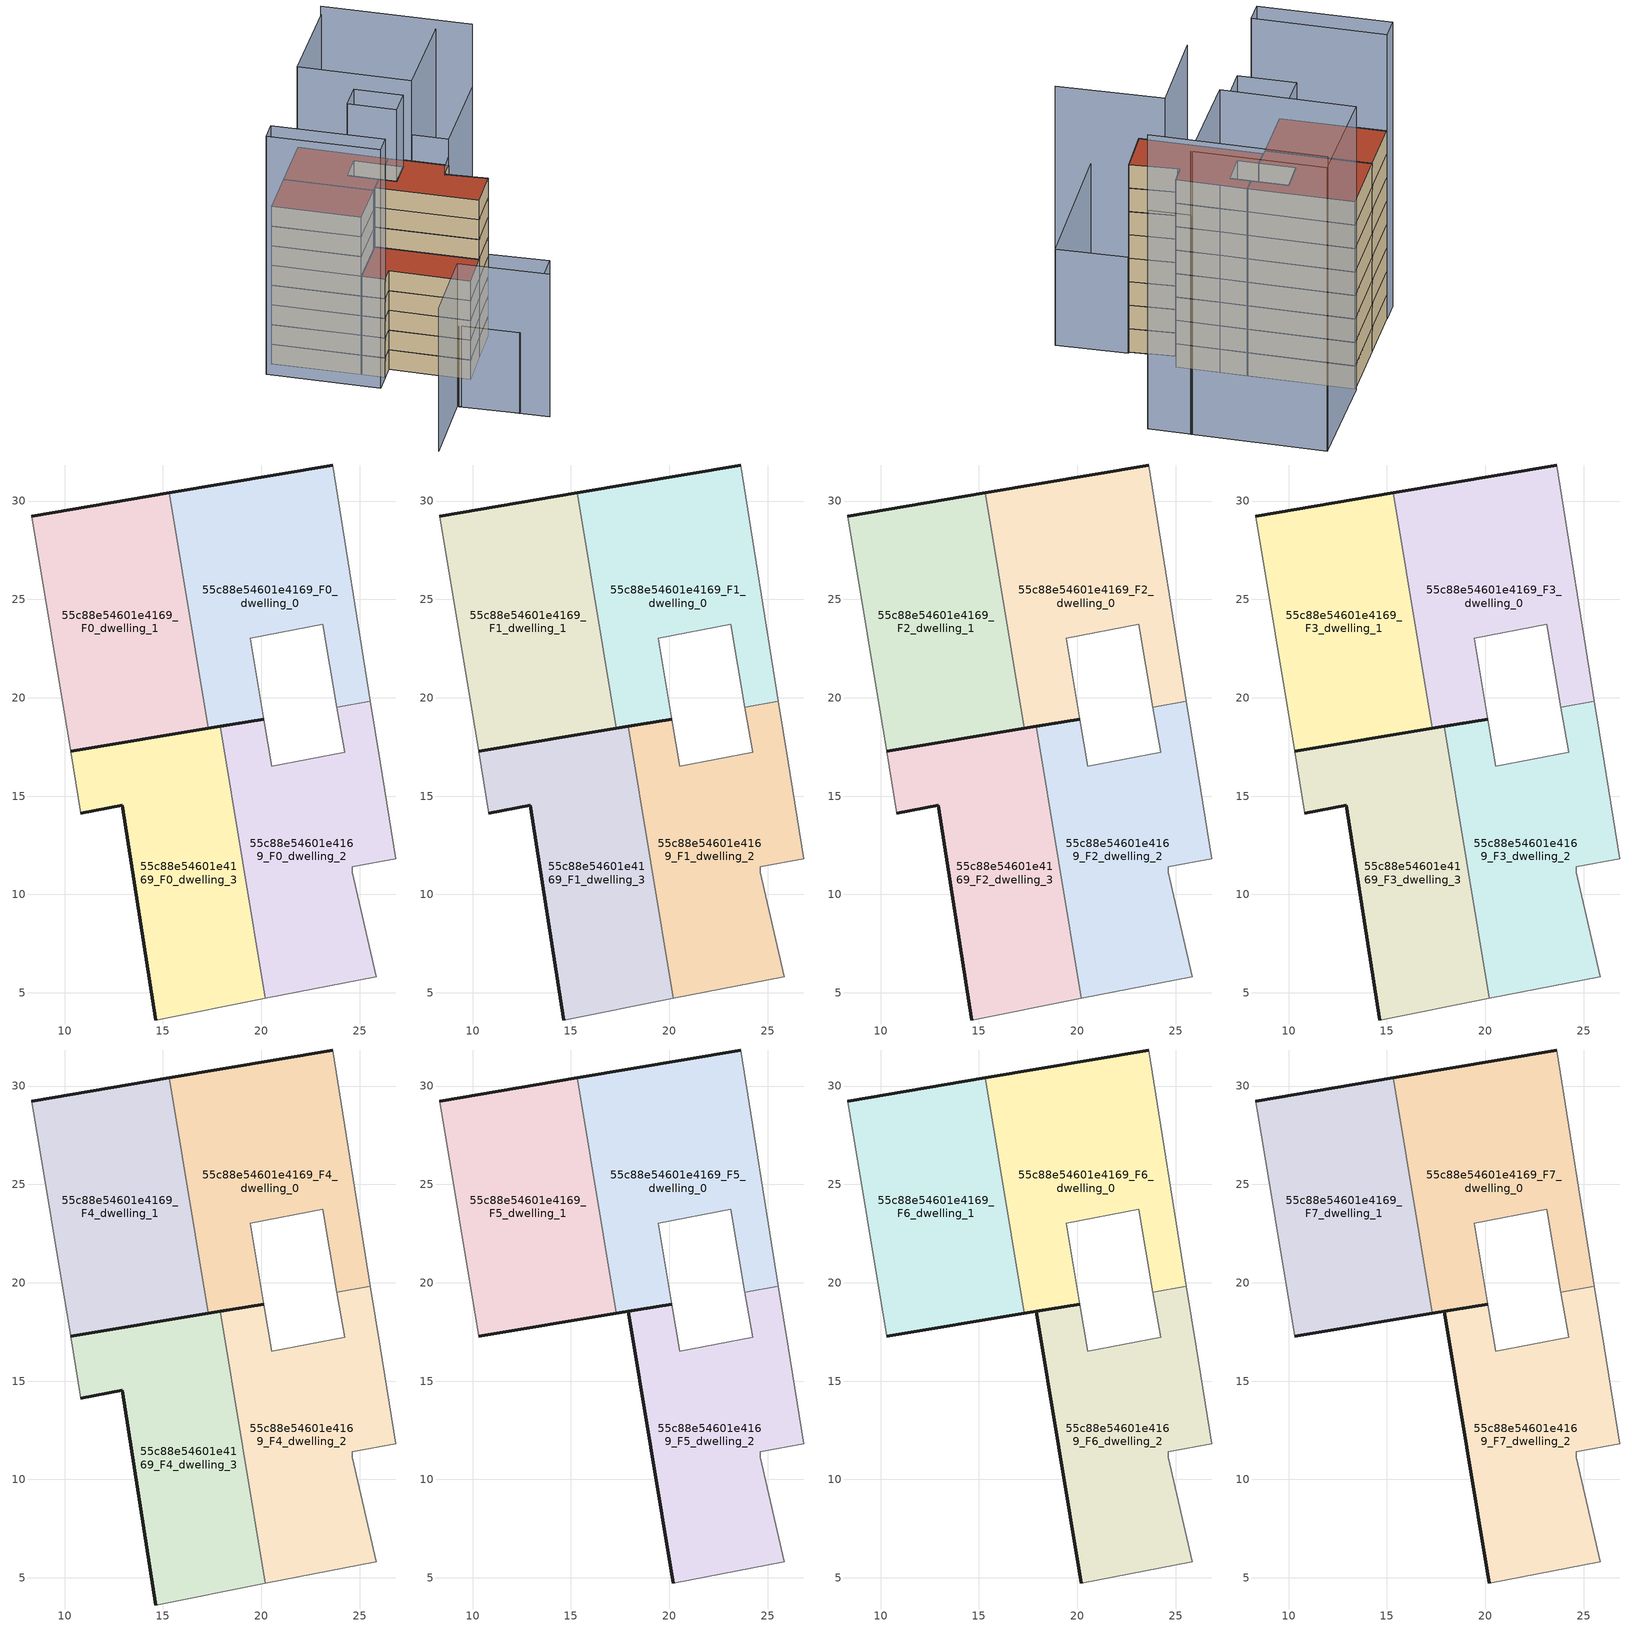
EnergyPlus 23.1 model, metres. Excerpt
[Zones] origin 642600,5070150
55c88e54601e4169_F0_dwelling_0
 floor ground (EU_floor_Construction): 25.55,19.81 23.65,31.83 15.34,30.43 17.31,18.45 20.13,18.92 19.44,23.03 23.14,23.73 23.85,19.53 z0
 wall outside (EU_wall_Construction): 20.13,18.92 17.31,18.45 / 15.34,30.43 23.65,31.83 z0:3
 wall adiabatic (EU_wall_Construction): 23.85,19.53 23.14,23.73 19.44,23.03 20.13,18.92 / 23.65,31.83 25.55,19.81 z0:3
 wall to 55c88e54601e4169_F0_dwelling_1 (EU_wall_Construction): 17.32,18.45 15.34,30.43 z0:3
 wall to 55c88e54601e4169_F0_dwelling_2 (EU_wall_Construction): 25.55,19.81 23.85,19.53 z0:3
55c88e54601e4169_F0_dwelling_1
 floor ground (EU_floor_Construction): 17.31,18.45 15.34,30.43 8.33,29.24 10.31,17.29 z0
 wall outside (EU_wall_Construction): 8.33,29.24 15.34,30.43 / 17.31,18.45 10.31,17.29 z0:3
 wall adiabatic (EU_wall_Construction): 10.31,17.29 8.33,29.24 z0:3
55c88e54601e4169_F0_dwelling_2
 floor ground (EU_floor_Construction): 25.84,5.82 24.64,11.12 24.64,11.42 26.84,11.82 26.04,16.72 25.55,19.81 23.85,19.53 24.24,17.22 20.54,16.53 20.13,18.92 17.92,18.55 20.21,4.71 z0
 wall outside (EU_wall_Construction): 17.92,18.55 20.13,18.92 z0:3
 wall adiabatic (EU_wall_Construction): 20.13,18.92 20.54,16.53 24.24,17.22 23.85,19.53 / 25.55,19.81 26.04,16.72 26.84,11.82 24.64,11.42 24.64,11.12 25.84,5.82 20.21,4.71 z0:3
 wall to 55c88e54601e4169_F0_dwelling_3 (EU_wall_Construction): 20.21,4.71 17.92,18.55 z0:3
55c88e54601e4169_F0_dwelling_3
 floor ground (EU_floor_Construction): 20.21,4.71 17.92,18.55 10.31,17.29 10.83,14.13 12.93,14.53 14.63,3.62 z0
 wall outside (EU_wall_Construction): 10.31,17.29 17.92,18.55 / 14.63,3.62 12.93,14.53 10.83,14.13 z0:3
 wall adiabatic (EU_wall_Construction): 10.83,14.13 10.31,17.29 / 20.21,4.71 14.63,3.62 z0:3
55c88e54601e4169_F1_dwelling_0
 floor to 55c88e54601e4169_F0_dwelling_0 (EU_floor_Construction): 25.55,19.81 23.65,31.83 15.34,30.43 17.31,18.45 20.13,18.92 19.44,23.03 23.14,23.73 23.85,19.53 z3
 wall outside (EU_wall_Construction): 20.13,18.92 17.31,18.45 / 15.34,30.43 23.65,31.83 z3:6
 wall adiabatic (EU_wall_Construction): 23.85,19.53 23.14,23.73 19.44,23.03 20.13,18.92 / 23.65,31.83 25.55,19.81 z3:6
 wall to 55c88e54601e4169_F1_dwelling_1 (EU_wall_Construction): 17.32,18.45 15.34,30.43 z3:6
 wall to 55c88e54601e4169_F1_dwelling_2 (EU_wall_Construction): 25.55,19.81 23.85,19.53 z3:6
55c88e54601e4169_F1_dwelling_1
 floor to 55c88e54601e4169_F0_dwelling_1 (EU_floor_Construction): 17.31,18.45 15.34,30.43 8.33,29.24 10.31,17.29 z3
 wall outside (EU_wall_Construction): 8.33,29.24 15.34,30.43 / 17.31,18.45 10.31,17.29 z3:6
 wall adiabatic (EU_wall_Construction): 10.31,17.29 8.33,29.24 z3:6
55c88e54601e4169_F1_dwelling_2
 floor to 55c88e54601e4169_F0_dwelling_2 (EU_floor_Construction): 25.84,5.82 24.64,11.12 24.64,11.42 26.84,11.82 26.04,16.72 25.55,19.81 23.85,19.53 24.24,17.22 20.54,16.53 20.13,18.92 17.92,18.55 20.21,4.71 z3
 wall outside (EU_wall_Construction): 17.92,18.55 20.13,18.92 z3:6
 wall adiabatic (EU_wall_Construction): 20.13,18.92 20.54,16.53 24.24,17.22 23.85,19.53 / 25.55,19.81 26.04,16.72 26.84,11.82 24.64,11.42 24.64,11.12 25.84,5.82 20.21,4.71 z3:6
 wall to 55c88e54601e4169_F1_dwelling_3 (EU_wall_Construction): 20.21,4.71 17.92,18.55 z3:6
55c88e54601e4169_F1_dwelling_3
 floor to 55c88e54601e4169_F0_dwelling_3 (EU_floor_Construction): 20.21,4.71 17.92,18.55 10.31,17.29 10.83,14.13 12.93,14.53 14.63,3.62 z3
 wall outside (EU_wall_Construction): 10.31,17.29 17.92,18.55 / 14.63,3.62 12.93,14.53 10.83,14.13 z3:6
 wall adiabatic (EU_wall_Construction): 10.83,14.13 10.31,17.29 / 20.21,4.71 14.63,3.62 z3:6
55c88e54601e4169_F2_dwelling_0
 floor to 55c88e54601e4169_F1_dwelling_0 (EU_floor_Construction): 25.55,19.81 23.65,31.83 15.34,30.43 17.31,18.45 20.13,18.92 19.44,23.03 23.14,23.73 23.85,19.53 z6
 wall outside (EU_wall_Construction): 20.13,18.92 17.31,18.45 / 15.34,30.43 23.65,31.83 z6:9
 wall adiabatic (EU_wall_Construction): 23.85,19.53 23.14,23.73 19.44,23.03 20.13,18.92 / 23.65,31.83 25.55,19.81 z6:9
 wall to 55c88e54601e4169_F2_dwelling_1 (EU_wall_Construction): 17.32,18.45 15.34,30.43 z6:9
 wall to 55c88e54601e4169_F2_dwelling_2 (EU_wall_Construction): 25.55,19.81 23.85,19.53 z6:9
55c88e54601e4169_F2_dwelling_1
 floor to 55c88e54601e4169_F1_dwelling_1 (EU_floor_Construction): 17.31,18.45 15.34,30.43 8.33,29.24 10.31,17.29 z6
 wall outside (EU_wall_Construction): 8.33,29.24 15.34,30.43 / 17.31,18.45 10.31,17.29 z6:9
 wall adiabatic (EU_wall_Construction): 10.31,17.29 8.33,29.24 z6:9
55c88e54601e4169_F2_dwelling_2
 floor to 55c88e54601e4169_F1_dwelling_2 (EU_floor_Construction): 25.84,5.82 24.64,11.12 24.64,11.42 26.84,11.82 26.04,16.72 25.55,19.81 23.85,19.53 24.24,17.22 20.54,16.53 20.13,18.92 17.92,18.55 20.21,4.71 z6
 wall outside (EU_wall_Construction): 17.92,18.55 20.13,18.92 z6:9
 wall adiabatic (EU_wall_Construction): 20.13,18.92 20.54,16.53 24.24,17.22 23.85,19.53 / 25.55,19.81 26.04,16.72 26.84,11.82 24.64,11.42 24.64,11.12 25.84,5.82 20.21,4.71 z6:9
 wall to 55c88e54601e4169_F2_dwelling_3 (EU_wall_Construction): 20.21,4.71 17.92,18.55 z6:9
55c88e54601e4169_F2_dwelling_3
 floor to 55c88e54601e4169_F1_dwelling_3 (EU_floor_Construction): 20.21,4.71 17.92,18.55 10.31,17.29 10.83,14.13 12.93,14.53 14.63,3.62 z6
 wall outside (EU_wall_Construction): 10.31,17.29 17.92,18.55 / 14.63,3.62 12.93,14.53 10.83,14.13 z6:9
 wall adiabatic (EU_wall_Construction): 10.83,14.13 10.31,17.29 / 20.21,4.71 14.63,3.62 z6:9
55c88e54601e4169_F3_dwelling_0
 floor to 55c88e54601e4169_F2_dwelling_0 (EU_floor_Construction): 25.55,19.81 23.65,31.83 15.34,30.43 17.31,18.45 20.13,18.92 19.44,23.03 23.14,23.73 23.85,19.53 z9
 wall outside (EU_wall_Construction): 20.13,18.92 17.31,18.45 / 15.34,30.43 23.65,31.83 z9:12
 wall adiabatic (EU_wall_Construction): 23.85,19.53 23.14,23.73 19.44,23.03 20.13,18.92 / 23.65,31.83 25.55,19.81 z9:12
 wall to 55c88e54601e4169_F3_dwelling_1 (EU_wall_Construction): 17.32,18.45 15.34,30.43 z9:12
 wall to 55c88e54601e4169_F3_dwelling_2 (EU_wall_Construction): 25.55,19.81 23.85,19.53 z9:12
55c88e54601e4169_F3_dwelling_1
 floor to 55c88e54601e4169_F2_dwelling_1 (EU_floor_Construction): 17.31,18.45 15.34,30.43 8.33,29.24 10.31,17.29 z9
 wall outside (EU_wall_Construction): 8.33,29.24 15.34,30.43 / 17.31,18.45 10.31,17.29 z9:12
 wall adiabatic (EU_wall_Construction): 10.31,17.29 8.33,29.24 z9:12
55c88e54601e4169_F3_dwelling_2
 floor to 55c88e54601e4169_F2_dwelling_2 (EU_floor_Construction): 25.84,5.82 24.64,11.12 24.64,11.42 26.84,11.82 26.04,16.72 25.55,19.81 23.85,19.53 24.24,17.22 20.54,16.53 20.13,18.92 17.92,18.55 20.21,4.71 z9
 wall outside (EU_wall_Construction): 17.92,18.55 20.13,18.92 z9:12
 wall adiabatic (EU_wall_Construction): 20.13,18.92 20.54,16.53 24.24,17.22 23.85,19.53 / 25.55,19.81 26.04,16.72 26.84,11.82 24.64,11.42 24.64,11.12 25.84,5.82 20.21,4.71 z9:12
 wall to 55c88e54601e4169_F3_dwelling_3 (EU_wall_Construction): 20.21,4.71 17.92,18.55 z9:12
55c88e54601e4169_F3_dwelling_3
 floor to 55c88e54601e4169_F2_dwelling_3 (EU_floor_Construction): 20.21,4.71 17.92,18.55 10.31,17.29 10.83,14.13 12.93,14.53 14.63,3.62 z9
 wall outside (EU_wall_Construction): 10.31,17.29 17.92,18.55 / 14.63,3.62 12.93,14.53 10.83,14.13 z9:12
 wall adiabatic (EU_wall_Construction): 10.83,14.13 10.31,17.29 / 20.21,4.71 14.63,3.62 z9:12
55c88e54601e4169_F4_dwelling_0
 floor to 55c88e54601e4169_F3_dwelling_0 (EU_floor_Construction): 25.55,19.81 23.65,31.83 15.34,30.43 17.31,18.45 20.13,18.92 19.44,23.03 23.14,23.73 23.85,19.53 z12
 wall outside (EU_wall_Construction): 20.13,18.92 17.31,18.45 / 15.34,30.43 23.65,31.83 z12:15
 wall adiabatic (EU_wall_Construction): 23.85,19.53 23.14,23.73 19.44,23.03 20.13,18.92 / 23.65,31.83 25.55,19.81 z12:15
 wall to 55c88e54601e4169_F4_dwelling_1 (EU_wall_Construction): 17.32,18.45 15.34,30.43 z12:15
 wall to 55c88e54601e4169_F4_dwelling_2 (EU_wall_Construction): 25.55,19.81 23.85,19.53 z12:15
55c88e54601e4169_F4_dwelling_1
 floor to 55c88e54601e4169_F3_dwelling_1 (EU_floor_Construction): 17.31,18.45 15.34,30.43 8.33,29.24 10.31,17.29 z12
 wall outside (EU_wall_Construction): 8.33,29.24 15.34,30.43 / 17.31,18.45 10.31,17.29 z12:15
 wall adiabatic (EU_wall_Construction): 10.31,17.29 8.33,29.24 z12:15
55c88e54601e4169_F4_dwelling_2
 floor to 55c88e54601e4169_F3_dwelling_2 (EU_floor_Construction): 25.84,5.82 24.64,11.12 24.64,11.42 26.84,11.82 26.04,16.72 25.55,19.81 23.85,19.53 24.24,17.22 20.54,16.53 20.13,18.92 17.92,18.55 20.21,4.71 z12
 wall outside (EU_wall_Construction): 17.92,18.55 20.13,18.92 z12:15
 wall adiabatic (EU_wall_Construction): 20.13,18.92 20.54,16.53 24.24,17.22 23.85,19.53 / 25.55,19.81 26.04,16.72 26.84,11.82 24.64,11.42 24.64,11.12 25.84,5.82 20.21,4.71 z12:15
 wall to 55c88e54601e4169_F4_dwelling_3 (EU_wall_Construction): 20.21,4.71 17.92,18.55 z12:15
55c88e54601e4169_F4_dwelling_3
 floor to 55c88e54601e4169_F3_dwelling_3 (EU_floor_Construction): 20.21,4.71 17.92,18.55 10.31,17.29 10.83,14.13 12.93,14.53 14.63,3.62 z12
 wall outside (EU_wall_Construction): 10.31,17.29 17.92,18.55 / 14.63,3.62 12.93,14.53 10.83,14.13 z12:15
 wall adiabatic (EU_wall_Construction): 10.83,14.13 10.31,17.29 / 20.21,4.71 14.63,3.62 z12:15
 roof outside (EU_roof_Construction): 17.92,18.55 20.21,4.71 14.63,3.62 12.93,14.53 10.83,14.13 10.31,17.29 z15
55c88e54601e4169_F5_dwelling_0
 floor to 55c88e54601e4169_F4_dwelling_0 (EU_floor_Construction): 25.55,19.81 23.65,31.83 15.34,30.43 17.31,18.45 20.13,18.92 19.44,23.03 23.14,23.73 23.85,19.53 z15
 wall outside (EU_wall_Construction): 20.13,18.92 17.31,18.45 / 15.34,30.43 23.65,31.83 z15:18
 wall adiabatic (EU_wall_Construction): 23.85,19.53 23.14,23.73 19.44,23.03 20.13,18.92 / 23.65,31.83 25.55,19.81 z15:18
 wall to 55c88e54601e4169_F5_dwelling_1 (EU_wall_Construction): 17.32,18.45 15.34,30.43 z15:18
 wall to 55c88e54601e4169_F5_dwelling_2 (EU_wall_Construction): 25.55,19.81 23.85,19.53 z15:18
55c88e54601e4169_F5_dwelling_1
 floor to 55c88e54601e4169_F4_dwelling_1 (EU_floor_Construction): 17.31,18.45 15.34,30.43 8.33,29.24 10.31,17.29 z15
 wall outside (EU_wall_Construction): 8.33,29.24 15.34,30.43 / 17.31,18.45 10.31,17.29 z15:18
 wall adiabatic (EU_wall_Construction): 10.31,17.29 8.33,29.24 z15:18
55c88e54601e4169_F5_dwelling_2
 floor to 55c88e54601e4169_F4_dwelling_2 (EU_floor_Construction): 25.84,5.82 24.64,11.12 24.64,11.42 26.84,11.82 26.04,16.72 25.55,19.81 23.85,19.53 24.24,17.22 20.54,16.53 20.13,18.92 17.92,18.55 20.21,4.71 z15
 wall outside (EU_wall_Construction): 20.21,4.71 17.92,18.55 20.13,18.92 z15:18
 wall adiabatic (EU_wall_Construction): 20.13,18.92 20.54,16.53 24.24,17.22 23.85,19.53 / 25.55,19.81 26.04,16.72 26.84,11.82 24.64,11.42 24.64,11.12 25.84,5.82 20.21,4.71 z15:18
55c88e54601e4169_F6_dwelling_0
 floor to 55c88e54601e4169_F5_dwelling_0 (EU_floor_Construction): 25.55,19.81 23.65,31.83 15.34,30.43 17.31,18.45 20.13,18.92 19.44,23.03 23.14,23.73 23.85,19.53 z18
 wall outside (EU_wall_Construction): 20.13,18.92 17.31,18.45 / 15.34,30.43 23.65,31.83 z18:21
 wall adiabatic (EU_wall_Construction): 23.85,19.53 23.14,23.73 19.44,23.03 20.13,18.92 / 23.65,31.83 25.55,19.81 z18:21
 wall to 55c88e54601e4169_F6_dwelling_1 (EU_wall_Construction): 17.32,18.45 15.34,30.43 z18:21
 wall to 55c88e54601e4169_F6_dwelling_2 (EU_wall_Construction): 25.55,19.81 23.85,19.53 z18:21
55c88e54601e4169_F6_dwelling_1
 floor to 55c88e54601e4169_F5_dwelling_1 (EU_floor_Construction): 17.31,18.45 15.34,30.43 8.33,29.24 10.31,17.29 z18
 wall outside (EU_wall_Construction): 8.33,29.24 15.34,30.43 / 17.31,18.45 10.31,17.29 z18:21
 wall adiabatic (EU_wall_Construction): 10.31,17.29 8.33,29.24 z18:21
55c88e54601e4169_F6_dwelling_2
 floor to 55c88e54601e4169_F5_dwelling_2 (EU_floor_Construction): 25.84,5.82 24.64,11.12 24.64,11.42 26.84,11.82 26.04,16.72 25.55,19.81 23.85,19.53 24.24,17.22 20.54,16.53 20.13,18.92 17.92,18.55 20.21,4.71 z18
 wall outside (EU_wall_Construction): 20.21,4.71 17.92,18.55 20.13,18.92 z18:21
 wall adiabatic (EU_wall_Construction): 20.13,18.92 20.54,16.53 24.24,17.22 23.85,19.53 / 25.55,19.81 26.04,16.72 26.84,11.82 24.64,11.42 24.64,11.12 25.84,5.82 20.21,4.71 z18:21
55c88e54601e4169_F7_dwelling_0
 floor to 55c88e54601e4169_F6_dwelling_0 (EU_floor_Construction): 25.55,19.81 23.65,31.83 15.34,30.43 17.31,18.45 20.13,18.92 19.44,23.03 23.14,23.73 23.85,19.53 z21
 wall outside (EU_wall_Construction): 20.13,18.92 17.31,18.45 / 15.34,30.43 23.65,31.83 z21:24
 wall adiabatic (EU_wall_Construction): 23.85,19.53 23.14,23.73 19.44,23.03 20.13,18.92 / 23.65,31.83 25.55,19.81 z21:24
 wall to 55c88e54601e4169_F7_dwelling_1 (EU_wall_Construction): 17.32,18.45 15.34,30.43 z21:24
 wall to 55c88e54601e4169_F7_dwelling_2 (EU_wall_Construction): 25.55,19.81 23.85,19.53 z21:24
 roof outside (EU_roof_Construction): 23.65,31.83 25.55,19.81 23.85,19.53 23.14,23.73 19.44,23.03 20.13,18.92 17.31,18.45 15.34,30.43 z24
55c88e54601e4169_F7_dwelling_1
 floor to 55c88e54601e4169_F6_dwelling_1 (EU_floor_Construction): 17.31,18.45 15.34,30.43 8.33,29.24 10.31,17.29 z21
 wall outside (EU_wall_Construction): 8.33,29.24 15.34,30.43 / 17.31,18.45 10.31,17.29 z21:24
 wall adiabatic (EU_wall_Construction): 10.31,17.29 8.33,29.24 z21:24
 roof outside (EU_roof_Construction): 15.34,30.43 17.31,18.45 10.31,17.29 8.33,29.24 z24
55c88e54601e4169_F7_dwelling_2
 floor to 55c88e54601e4169_F6_dwelling_2 (EU_floor_Construction): 25.84,5.82 24.64,11.12 24.64,11.42 26.84,11.82 26.04,16.72 25.55,19.81 23.85,19.53 24.24,17.22 20.54,16.53 20.13,18.92 17.92,18.55 20.21,4.71 z21
 wall outside (EU_wall_Construction): 20.21,4.71 17.92,18.55 20.13,18.92 z21:24
 wall adiabatic (EU_wall_Construction): 20.13,18.92 20.54,16.53 24.24,17.22 23.85,19.53 / 25.55,19.81 26.04,16.72 26.84,11.82 24.64,11.42 24.64,11.12 25.84,5.82 20.21,4.71 z21:24
 roof outside (EU_roof_Construction): 25.55,19.81 26.04,16.72 26.84,11.82 24.64,11.42 24.64,11.12 25.84,5.82 20.21,4.71 17.92,18.55 20.13,18.92 20.54,16.53 24.24,17.22 23.85,19.53 z24
shading: 24.58,11.41 36.1,13.87 z0:25.1; 27.54,-2.19 9.21,-5.59 / 9.21,-5.59 7.71,2.48 / 7.71,2.48 26.04,5.88 / 26.04,5.88 27.54,-2.19 z0:12.3; -3.68,0.52 7.68,2.65 / 7.68,2.65 9.96,-9.52 z0:21.7; 8.33,29.28 10.83,14.13 / 10.83,14.13 8.14,13.68 / 8.14,13.68 5.63,28.84 / 5.63,28.84 8.33,29.28 z0:36.3; 40.16,14.02 26.84,11.82 / 26.84,11.82 26.03,16.72 / 26.03,16.72 39.35,18.92 / 39.35,18.92 40.16,14.02 z0:28; 23.14,23.73 24.25,17.15 / 24.25,17.15 20.54,16.53 / 20.54,16.53 19.43,23.1 / 19.43,23.1 23.14,23.73 z0:34.9; 36.96,34.03 39.37,18.84 / 39.37,18.84 26.04,16.72 / 26.04,16.72 23.63,31.92 / 23.63,31.92 36.96,34.03 z0:36.2; 40.15,14.02 36.88,34.08 z0:37.6
[Building]
EU S2 Campaign: North Axis=0; Terrain=City; Solar Distribution=FullExterior
[Site:Location]
Lyon-Bron: Latitude=45.75; Longitude=5; Time Zone=1; Elevation=198
[SizingPeriod:WeatherFileDays]
AnnualSizingPeriod: Begin Month=1; Begin Day of Month=1; End Month=12; End Day of Month=31; Day of Week for Start Day=Monday; Use Weather File Daylight Saving Period=No; Use Weather File Rain and Snow Indicators=No
[MATERIAL]
EU_InternalMass_Material: Roughness=MediumRough; Thickness=0.1; Conductivity=1; Density=1800; Specific Heat=900; Thermal Absorptance=0.9; Solar Absorptance=0.7; Visible Absorptance=0.7
[MATERIAL:NOMASS] Roughness=MediumRough; Thermal Absorptance=0.9; Solar Absorptance=0.7; Visible Absorptance=0.7
Name | Thermal Resistance
EU_wall_NoMass | 0.776494
EU_roof_NoMass | 0.486893
EU_floor_NoMass | 0.421597
[CONSTRUCTION]
EU_wall_Construction: EU_wall_NoMass
EU_roof_Construction: EU_roof_NoMass
EU_floor_Construction: EU_floor_NoMass
EU_InternalMass_Construction: EU_InternalMass_Material
[ZONE] Type=1; Multiplier=1; Ceiling Height=autocalculate; Floor Area=autocalculate; Part of Total Floor Area=Yes
Name | Volume
55c88e54601e4169_F0_dwelling_0; 55c88e54601e4169_F1_dwelling_0; 55c88e54601e4169_F2_dwelling_0; 55c88e54601e4169_F3_dwelling_0; 55c88e54601e4169_F4_dwelling_0; 55c88e54601e4169_F5_dwelling_0; 55c88e54601e4169_F6_dwelling_0; 55c88e54601e4169_F7_dwelling_0 | 258.229
55c88e54601e4169_F0_dwelling_1 | 258.276
55c88e54601e4169_F1_dwelling_1; 55c88e54601e4169_F2_dwelling_1; 55c88e54601e4169_F3_dwelling_1; 55c88e54601e4169_F4_dwelling_1; 55c88e54601e4169_F5_dwelling_1; 55c88e54601e4169_F6_dwelling_1; 55c88e54601e4169_F7_dwelling_1 | 258.278
55c88e54601e4169_F0_dwelling_2 | 258.266
55c88e54601e4169_F1_dwelling_2; 55c88e54601e4169_F2_dwelling_2; 55c88e54601e4169_F3_dwelling_2; 55c88e54601e4169_F4_dwelling_2; 55c88e54601e4169_F5_dwelling_2; 55c88e54601e4169_F6_dwelling_2; 55c88e54601e4169_F7_dwelling_2 | 258.267
55c88e54601e4169_F0_dwelling_3; 55c88e54601e4169_F1_dwelling_3; 55c88e54601e4169_F2_dwelling_3; 55c88e54601e4169_F3_dwelling_3; 55c88e54601e4169_F4_dwelling_3 | 258.234
[INTERNALMASS] Construction=EU_InternalMass_Construction
Name | Zone or ZoneList | Surface Area
55c88e54601e4169_F0_dwelling_0_EU_InternalMass | 55c88e54601e4169_F0_dwelling_0 | 86.076
55c88e54601e4169_F0_dwelling_1_EU_InternalMass | 55c88e54601e4169_F0_dwelling_1 | 86.0923
55c88e54601e4169_F0_dwelling_2_EU_InternalMass | 55c88e54601e4169_F0_dwelling_2 | 86.0887
55c88e54601e4169_F0_dwelling_3_EU_InternalMass | 55c88e54601e4169_F0_dwelling_3 | 86.0783
55c88e54601e4169_F1_dwelling_0_EU_InternalMass | 55c88e54601e4169_F1_dwelling_0 | 86.076
55c88e54601e4169_F1_dwelling_1_EU_InternalMass | 55c88e54601e4169_F1_dwelling_1 | 86.0923
55c88e54601e4169_F1_dwelling_2_EU_InternalMass | 55c88e54601e4169_F1_dwelling_2 | 86.0887
55c88e54601e4169_F1_dwelling_3_EU_InternalMass | 55c88e54601e4169_F1_dwelling_3 | 86.0783
55c88e54601e4169_F2_dwelling_0_EU_InternalMass | 55c88e54601e4169_F2_dwelling_0 | 86.076
55c88e54601e4169_F2_dwelling_1_EU_InternalMass | 55c88e54601e4169_F2_dwelling_1 | 86.0923
55c88e54601e4169_F2_dwelling_2_EU_InternalMass | 55c88e54601e4169_F2_dwelling_2 | 86.0887
55c88e54601e4169_F2_dwelling_3_EU_InternalMass | 55c88e54601e4169_F2_dwelling_3 | 86.0783
55c88e54601e4169_F3_dwelling_0_EU_InternalMass | 55c88e54601e4169_F3_dwelling_0 | 86.076
55c88e54601e4169_F3_dwelling_1_EU_InternalMass | 55c88e54601e4169_F3_dwelling_1 | 86.0923
55c88e54601e4169_F3_dwelling_2_EU_InternalMass | 55c88e54601e4169_F3_dwelling_2 | 86.0887
55c88e54601e4169_F3_dwelling_3_EU_InternalMass | 55c88e54601e4169_F3_dwelling_3 | 86.0783
55c88e54601e4169_F4_dwelling_0_EU_InternalMass | 55c88e54601e4169_F4_dwelling_0 | 86.076
55c88e54601e4169_F4_dwelling_1_EU_InternalMass | 55c88e54601e4169_F4_dwelling_1 | 86.0923
55c88e54601e4169_F4_dwelling_2_EU_InternalMass | 55c88e54601e4169_F4_dwelling_2 | 86.0887
55c88e54601e4169_F4_dwelling_3_EU_InternalMass | 55c88e54601e4169_F4_dwelling_3 | 86.0783
55c88e54601e4169_F5_dwelling_0_EU_InternalMass | 55c88e54601e4169_F5_dwelling_0 | 114.774
55c88e54601e4169_F5_dwelling_1_EU_InternalMass | 55c88e54601e4169_F5_dwelling_1 | 114.779
55c88e54601e4169_F5_dwelling_2_EU_InternalMass | 55c88e54601e4169_F5_dwelling_2 | 114.779
55c88e54601e4169_F6_dwelling_0_EU_InternalMass | 55c88e54601e4169_F6_dwelling_0 | 114.774
55c88e54601e4169_F6_dwelling_1_EU_InternalMass | 55c88e54601e4169_F6_dwelling_1 | 114.779
55c88e54601e4169_F6_dwelling_2_EU_InternalMass | 55c88e54601e4169_F6_dwelling_2 | 114.779
55c88e54601e4169_F7_dwelling_0_EU_InternalMass | 55c88e54601e4169_F7_dwelling_0 | 114.774
55c88e54601e4169_F7_dwelling_1_EU_InternalMass | 55c88e54601e4169_F7_dwelling_1 | 114.779
55c88e54601e4169_F7_dwelling_2_EU_InternalMass | 55c88e54601e4169_F7_dwelling_2 | 114.779
[OTHEREQUIPMENT] Fuel Type=Electricity; Design Level Calculation Method=Watts/Area; Power per Zone Floor Area=1; Fraction Latent=0; Fraction Radiant=0; Fraction Lost=0; Carbon Dioxide Generation Rate=0; EndUse Subcategory=EU_Step8_InternalGains
Name | Zone or ZoneList or Space or SpaceList | Schedule
EU_Step8_InternalGain_55c88e54601e4169_F0_dwelling_0_f000 | 55c88e54601e4169_F0_dwelling_0 | EU_Step8_GainSchedule_55c88e54601e4169_F0_dwelling_0_f000
EU_Step8_InternalGain_55c88e54601e4169_F0_dwelling_1_f000 | 55c88e54601e4169_F0_dwelling_1 | EU_Step8_GainSchedule_55c88e54601e4169_F0_dwelling_1_f000
EU_Step8_InternalGain_55c88e54601e4169_F0_dwelling_2_f000 | 55c88e54601e4169_F0_dwelling_2 | EU_Step8_GainSchedule_55c88e54601e4169_F0_dwelling_2_f000
EU_Step8_InternalGain_55c88e54601e4169_F0_dwelling_3_f000 | 55c88e54601e4169_F0_dwelling_3 | EU_Step8_GainSchedule_55c88e54601e4169_F0_dwelling_3_f000
EU_Step8_InternalGain_55c88e54601e4169_F1_dwelling_0_f000 | 55c88e54601e4169_F1_dwelling_0 | EU_Step8_GainSchedule_55c88e54601e4169_F1_dwelling_0_f000
EU_Step8_InternalGain_55c88e54601e4169_F1_dwelling_1_f000 | 55c88e54601e4169_F1_dwelling_1 | EU_Step8_GainSchedule_55c88e54601e4169_F1_dwelling_1_f000
EU_Step8_InternalGain_55c88e54601e4169_F1_dwelling_2_f000 | 55c88e54601e4169_F1_dwelling_2 | EU_Step8_GainSchedule_55c88e54601e4169_F1_dwelling_2_f000
EU_Step8_InternalGain_55c88e54601e4169_F1_dwelling_3_f000 | 55c88e54601e4169_F1_dwelling_3 | EU_Step8_GainSchedule_55c88e54601e4169_F1_dwelling_3_f000
EU_Step8_InternalGain_55c88e54601e4169_F2_dwelling_0_f000 | 55c88e54601e4169_F2_dwelling_0 | EU_Step8_GainSchedule_55c88e54601e4169_F2_dwelling_0_f000
EU_Step8_InternalGain_55c88e54601e4169_F2_dwelling_1_f000 | 55c88e54601e4169_F2_dwelling_1 | EU_Step8_GainSchedule_55c88e54601e4169_F2_dwelling_1_f000
EU_Step8_InternalGain_55c88e54601e4169_F2_dwelling_2_f000 | 55c88e54601e4169_F2_dwelling_2 | EU_Step8_GainSchedule_55c88e54601e4169_F2_dwelling_2_f000
EU_Step8_InternalGain_55c88e54601e4169_F2_dwelling_3_f000 | 55c88e54601e4169_F2_dwelling_3 | EU_Step8_GainSchedule_55c88e54601e4169_F2_dwelling_3_f000
EU_Step8_InternalGain_55c88e54601e4169_F3_dwelling_0_f000 | 55c88e54601e4169_F3_dwelling_0 | EU_Step8_GainSchedule_55c88e54601e4169_F3_dwelling_0_f000
EU_Step8_InternalGain_55c88e54601e4169_F3_dwelling_1_f000 | 55c88e54601e4169_F3_dwelling_1 | EU_Step8_GainSchedule_55c88e54601e4169_F3_dwelling_1_f000
EU_Step8_InternalGain_55c88e54601e4169_F3_dwelling_2_f000 | 55c88e54601e4169_F3_dwelling_2 | EU_Step8_GainSchedule_55c88e54601e4169_F3_dwelling_2_f000
EU_Step8_InternalGain_55c88e54601e4169_F3_dwelling_3_f000 | 55c88e54601e4169_F3_dwelling_3 | EU_Step8_GainSchedule_55c88e54601e4169_F3_dwelling_3_f000
EU_Step8_InternalGain_55c88e54601e4169_F4_dwelling_0_f000 | 55c88e54601e4169_F4_dwelling_0 | EU_Step8_GainSchedule_55c88e54601e4169_F4_dwelling_0_f000
EU_Step8_InternalGain_55c88e54601e4169_F4_dwelling_1_f000 | 55c88e54601e4169_F4_dwelling_1 | EU_Step8_GainSchedule_55c88e54601e4169_F4_dwelling_1_f000
EU_Step8_InternalGain_55c88e54601e4169_F4_dwelling_2_f000 | 55c88e54601e4169_F4_dwelling_2 | EU_Step8_GainSchedule_55c88e54601e4169_F4_dwelling_2_f000
EU_Step8_InternalGain_55c88e54601e4169_F4_dwelling_3_f000 | 55c88e54601e4169_F4_dwelling_3 | EU_Step8_GainSchedule_55c88e54601e4169_F4_dwelling_3_f000
EU_Step8_InternalGain_55c88e54601e4169_F5_dwelling_0_f000 | 55c88e54601e4169_F5_dwelling_0 | EU_Step8_GainSchedule_55c88e54601e4169_F5_dwelling_0_f000
EU_Step8_InternalGain_55c88e54601e4169_F5_dwelling_1_f000 | 55c88e54601e4169_F5_dwelling_1 | EU_Step8_GainSchedule_55c88e54601e4169_F5_dwelling_1_f000
EU_Step8_InternalGain_55c88e54601e4169_F5_dwelling_2_f000 | 55c88e54601e4169_F5_dwelling_2 | EU_Step8_GainSchedule_55c88e54601e4169_F5_dwelling_2_f000
EU_Step8_InternalGain_55c88e54601e4169_F6_dwelling_0_f000 | 55c88e54601e4169_F6_dwelling_0 | EU_Step8_GainSchedule_55c88e54601e4169_F6_dwelling_0_f000
EU_Step8_InternalGain_55c88e54601e4169_F6_dwelling_1_f000 | 55c88e54601e4169_F6_dwelling_1 | EU_Step8_GainSchedule_55c88e54601e4169_F6_dwelling_1_f000
EU_Step8_InternalGain_55c88e54601e4169_F6_dwelling_2_f000 | 55c88e54601e4169_F6_dwelling_2 | EU_Step8_GainSchedule_55c88e54601e4169_F6_dwelling_2_f000
EU_Step8_InternalGain_55c88e54601e4169_F7_dwelling_0_f000 | 55c88e54601e4169_F7_dwelling_0 | EU_Step8_GainSchedule_55c88e54601e4169_F7_dwelling_0_f000
EU_Step8_InternalGain_55c88e54601e4169_F7_dwelling_1_f000 | 55c88e54601e4169_F7_dwelling_1 | EU_Step8_GainSchedule_55c88e54601e4169_F7_dwelling_1_f000
EU_Step8_InternalGain_55c88e54601e4169_F7_dwelling_2_f000 | 55c88e54601e4169_F7_dwelling_2 | EU_Step8_GainSchedule_55c88e54601e4169_F7_dwelling_2_f000
[ZONEVENTILATION:DESIGNFLOWRATE] Schedule=EU_AlwaysOn; Design Flow Rate Calculation Method=AirChanges/Hour; Air Changes per Hour=0.693814; Ventilation Type=Natural; Fan Pressure Rise=0; Fan Total Efficiency=1; Constant Term Coefficient=1; Temperature Term Coefficient=0; Velocity Term Coefficient=0; Velocity Squared Term Coefficient=0; Minimum Indoor Temperature=-100; Maximum Indoor Temperature=100; Delta Temperature=-100; Minimum Outdoor Temperature=-100; Maximum Outdoor Temperature=100; Maximum Wind Speed=40
Name | Zone or ZoneList or Space or SpaceList
EU_ConstantAir_55c88e54601e4169_F0_dwelling_0 | 55c88e54601e4169_F0_dwelling_0
EU_ConstantAir_55c88e54601e4169_F0_dwelling_1 | 55c88e54601e4169_F0_dwelling_1
EU_ConstantAir_55c88e54601e4169_F0_dwelling_2 | 55c88e54601e4169_F0_dwelling_2
EU_ConstantAir_55c88e54601e4169_F0_dwelling_3 | 55c88e54601e4169_F0_dwelling_3
EU_ConstantAir_55c88e54601e4169_F1_dwelling_0 | 55c88e54601e4169_F1_dwelling_0
EU_ConstantAir_55c88e54601e4169_F1_dwelling_1 | 55c88e54601e4169_F1_dwelling_1
EU_ConstantAir_55c88e54601e4169_F1_dwelling_2 | 55c88e54601e4169_F1_dwelling_2
EU_ConstantAir_55c88e54601e4169_F1_dwelling_3 | 55c88e54601e4169_F1_dwelling_3
EU_ConstantAir_55c88e54601e4169_F2_dwelling_0 | 55c88e54601e4169_F2_dwelling_0
EU_ConstantAir_55c88e54601e4169_F2_dwelling_1 | 55c88e54601e4169_F2_dwelling_1
EU_ConstantAir_55c88e54601e4169_F2_dwelling_2 | 55c88e54601e4169_F2_dwelling_2
EU_ConstantAir_55c88e54601e4169_F2_dwelling_3 | 55c88e54601e4169_F2_dwelling_3
EU_ConstantAir_55c88e54601e4169_F3_dwelling_0 | 55c88e54601e4169_F3_dwelling_0
EU_ConstantAir_55c88e54601e4169_F3_dwelling_1 | 55c88e54601e4169_F3_dwelling_1
EU_ConstantAir_55c88e54601e4169_F3_dwelling_2 | 55c88e54601e4169_F3_dwelling_2
EU_ConstantAir_55c88e54601e4169_F3_dwelling_3 | 55c88e54601e4169_F3_dwelling_3
EU_ConstantAir_55c88e54601e4169_F4_dwelling_0 | 55c88e54601e4169_F4_dwelling_0
EU_ConstantAir_55c88e54601e4169_F4_dwelling_1 | 55c88e54601e4169_F4_dwelling_1
EU_ConstantAir_55c88e54601e4169_F4_dwelling_2 | 55c88e54601e4169_F4_dwelling_2
EU_ConstantAir_55c88e54601e4169_F4_dwelling_3 | 55c88e54601e4169_F4_dwelling_3
EU_ConstantAir_55c88e54601e4169_F5_dwelling_0 | 55c88e54601e4169_F5_dwelling_0
EU_ConstantAir_55c88e54601e4169_F5_dwelling_1 | 55c88e54601e4169_F5_dwelling_1
EU_ConstantAir_55c88e54601e4169_F5_dwelling_2 | 55c88e54601e4169_F5_dwelling_2
EU_ConstantAir_55c88e54601e4169_F6_dwelling_0 | 55c88e54601e4169_F6_dwelling_0
EU_ConstantAir_55c88e54601e4169_F6_dwelling_1 | 55c88e54601e4169_F6_dwelling_1
EU_ConstantAir_55c88e54601e4169_F6_dwelling_2 | 55c88e54601e4169_F6_dwelling_2
EU_ConstantAir_55c88e54601e4169_F7_dwelling_0 | 55c88e54601e4169_F7_dwelling_0
EU_ConstantAir_55c88e54601e4169_F7_dwelling_1 | 55c88e54601e4169_F7_dwelling_1
EU_ConstantAir_55c88e54601e4169_F7_dwelling_2 | 55c88e54601e4169_F7_dwelling_2
[HVACTEMPLATE:THERMOSTAT] Constant Heating Setpoint=20; Constant Cooling Setpoint=50
EU_HeatOnly_55c88e54601e4169_F0_dwelling_0; EU_HeatOnly_55c88e54601e4169_F0_dwelling_1; EU_HeatOnly_55c88e54601e4169_F0_dwelling_2; EU_HeatOnly_55c88e54601e4169_F0_dwelling_3; EU_HeatOnly_55c88e54601e4169_F1_dwelling_0; EU_HeatOnly_55c88e54601e4169_F1_dwelling_1; EU_HeatOnly_55c88e54601e4169_F1_dwelling_2; EU_HeatOnly_55c88e54601e4169_F1_dwelling_3; EU_HeatOnly_55c88e54601e4169_F2_dwelling_0; EU_HeatOnly_55c88e54601e4169_F2_dwelling_1; EU_HeatOnly_55c88e54601e4169_F2_dwelling_2; EU_HeatOnly_55c88e54601e4169_F2_dwelling_3; EU_HeatOnly_55c88e54601e4169_F3_dwelling_0; EU_HeatOnly_55c88e54601e4169_F3_dwelling_1; EU_HeatOnly_55c88e54601e4169_F3_dwelling_2; EU_HeatOnly_55c88e54601e4169_F3_dwelling_3; EU_HeatOnly_55c88e54601e4169_F4_dwelling_0; EU_HeatOnly_55c88e54601e4169_F4_dwelling_1; EU_HeatOnly_55c88e54601e4169_F4_dwelling_2; EU_HeatOnly_55c88e54601e4169_F4_dwelling_3; EU_HeatOnly_55c88e54601e4169_F5_dwelling_0; EU_HeatOnly_55c88e54601e4169_F5_dwelling_1; EU_HeatOnly_55c88e54601e4169_F5_dwelling_2; EU_HeatOnly_55c88e54601e4169_F6_dwelling_0; EU_HeatOnly_55c88e54601e4169_F6_dwelling_1; EU_HeatOnly_55c88e54601e4169_F6_dwelling_2; EU_HeatOnly_55c88e54601e4169_F7_dwelling_0; EU_HeatOnly_55c88e54601e4169_F7_dwelling_1; EU_HeatOnly_55c88e54601e4169_F7_dwelling_2
[HVACTEMPLATE:ZONE:IDEALLOADSAIRSYSTEM] System Availability Schedule=EU_AlwaysOn; Maximum Heating Supply Air Temperature=50; Minimum Cooling Supply Air Temperature=13; Maximum Heating Supply Air Humidity Ratio=0.0156; Minimum Cooling Supply Air Humidity Ratio=0.0077; Heating Limit=NoLimit; Cooling Limit=NoLimit; Heating Availability Schedule=EU_AlwaysOn; Cooling Availability Schedule=EU_CoolingOff; Dehumidification Control Type=ConstantSensibleHeatRatio; Cooling Sensible Heat Ratio=0.7; Dehumidification Setpoint=60; Humidification Control Type=None; Humidification Setpoint=30; Outdoor Air Method=None; Outdoor Air Flow Rate per Person=0.00944; Outdoor Air Flow Rate per Zone Floor Area=0; Outdoor Air Flow Rate per Zone=0; Demand Controlled Ventilation Type=None; Outdoor Air Economizer Type=NoEconomizer; Heat Recovery Type=None; Sensible Heat Recovery Effectiveness=0.7; Latent Heat Recovery Effectiveness=0.65
Name | Template Thermostat
55c88e54601e4169_F0_dwelling_0 | EU_HeatOnly_55c88e54601e4169_F0_dwelling_0
55c88e54601e4169_F0_dwelling_1 | EU_HeatOnly_55c88e54601e4169_F0_dwelling_1
55c88e54601e4169_F0_dwelling_2 | EU_HeatOnly_55c88e54601e4169_F0_dwelling_2
55c88e54601e4169_F0_dwelling_3 | EU_HeatOnly_55c88e54601e4169_F0_dwelling_3
55c88e54601e4169_F1_dwelling_0 | EU_HeatOnly_55c88e54601e4169_F1_dwelling_0
55c88e54601e4169_F1_dwelling_1 | EU_HeatOnly_55c88e54601e4169_F1_dwelling_1
55c88e54601e4169_F1_dwelling_2 | EU_HeatOnly_55c88e54601e4169_F1_dwelling_2
55c88e54601e4169_F1_dwelling_3 | EU_HeatOnly_55c88e54601e4169_F1_dwelling_3
55c88e54601e4169_F2_dwelling_0 | EU_HeatOnly_55c88e54601e4169_F2_dwelling_0
55c88e54601e4169_F2_dwelling_1 | EU_HeatOnly_55c88e54601e4169_F2_dwelling_1
55c88e54601e4169_F2_dwelling_2 | EU_HeatOnly_55c88e54601e4169_F2_dwelling_2
55c88e54601e4169_F2_dwelling_3 | EU_HeatOnly_55c88e54601e4169_F2_dwelling_3
55c88e54601e4169_F3_dwelling_0 | EU_HeatOnly_55c88e54601e4169_F3_dwelling_0
55c88e54601e4169_F3_dwelling_1 | EU_HeatOnly_55c88e54601e4169_F3_dwelling_1
55c88e54601e4169_F3_dwelling_2 | EU_HeatOnly_55c88e54601e4169_F3_dwelling_2
55c88e54601e4169_F3_dwelling_3 | EU_HeatOnly_55c88e54601e4169_F3_dwelling_3
55c88e54601e4169_F4_dwelling_0 | EU_HeatOnly_55c88e54601e4169_F4_dwelling_0
55c88e54601e4169_F4_dwelling_1 | EU_HeatOnly_55c88e54601e4169_F4_dwelling_1
55c88e54601e4169_F4_dwelling_2 | EU_HeatOnly_55c88e54601e4169_F4_dwelling_2
55c88e54601e4169_F4_dwelling_3 | EU_HeatOnly_55c88e54601e4169_F4_dwelling_3
55c88e54601e4169_F5_dwelling_0 | EU_HeatOnly_55c88e54601e4169_F5_dwelling_0
55c88e54601e4169_F5_dwelling_1 | EU_HeatOnly_55c88e54601e4169_F5_dwelling_1
55c88e54601e4169_F5_dwelling_2 | EU_HeatOnly_55c88e54601e4169_F5_dwelling_2
55c88e54601e4169_F6_dwelling_0 | EU_HeatOnly_55c88e54601e4169_F6_dwelling_0
55c88e54601e4169_F6_dwelling_1 | EU_HeatOnly_55c88e54601e4169_F6_dwelling_1
55c88e54601e4169_F6_dwelling_2 | EU_HeatOnly_55c88e54601e4169_F6_dwelling_2
55c88e54601e4169_F7_dwelling_0 | EU_HeatOnly_55c88e54601e4169_F7_dwelling_0
55c88e54601e4169_F7_dwelling_1 | EU_HeatOnly_55c88e54601e4169_F7_dwelling_1
55c88e54601e4169_F7_dwelling_2 | EU_HeatOnly_55c88e54601e4169_F7_dwelling_2
[SIZING:ZONE] Zone Cooling Design Supply Air Temperature Input Method=SupplyAirTemperature; Zone Cooling Design Supply Air Temperature=13; Zone Heating Design Supply Air Temperature Input Method=SupplyAirTemperature; Zone Heating Design Supply Air Temperature=50; Zone Cooling Design Supply Air Humidity Ratio=0.008; Zone Heating Design Supply Air Humidity Ratio=0.008; Cooling Design Air Flow Method=DesignDay; Cooling Design Air Flow Rate=0; Cooling Minimum Air Flow per Zone Floor Area=0.000762; Cooling Minimum Air Flow=0; Cooling Minimum Air Flow Fraction=0.2; Heating Design Air Flow Method=DesignDay; Heating Design Air Flow Rate=0; Heating Maximum Air Flow per Zone Floor Area=0.002032; Heating Maximum Air Flow=0.141576; Heating Maximum Air Flow Fraction=0.3; Account for Dedicated Outdoor Air System=No; Dedicated Outdoor Air System Control Strategy=NeutralSupplyAir; Dedicated Outdoor Air Low Setpoint Temperature for Design=autosize; Dedicated Outdoor Air High Setpoint Temperature for Design=autosize; Zone Load Sizing Method=Sensible Load Only No Latent Load; Zone Latent Cooling Design Supply Air Humidity Ratio Input Method=HumidityRatioDifference; Zone Cooling Design Supply Air Humidity Ratio Difference=0.005; Zone Latent Heating Design Supply Air Humidity Ratio Input Method=HumidityRatioDifference; Zone Humidification Design Supply Air Humidity Ratio Difference=0.005
55c88e54601e4169_F0_dwelling_0; 55c88e54601e4169_F0_dwelling_1; 55c88e54601e4169_F0_dwelling_2; 55c88e54601e4169_F0_dwelling_3; 55c88e54601e4169_F1_dwelling_0; 55c88e54601e4169_F1_dwelling_1; 55c88e54601e4169_F1_dwelling_2; 55c88e54601e4169_F1_dwelling_3; 55c88e54601e4169_F2_dwelling_0; 55c88e54601e4169_F2_dwelling_1; 55c88e54601e4169_F2_dwelling_2; 55c88e54601e4169_F2_dwelling_3; 55c88e54601e4169_F3_dwelling_0; 55c88e54601e4169_F3_dwelling_1; 55c88e54601e4169_F3_dwelling_2; 55c88e54601e4169_F3_dwelling_3; 55c88e54601e4169_F4_dwelling_0; 55c88e54601e4169_F4_dwelling_1; 55c88e54601e4169_F4_dwelling_2; 55c88e54601e4169_F4_dwelling_3; 55c88e54601e4169_F5_dwelling_0; 55c88e54601e4169_F5_dwelling_1; 55c88e54601e4169_F5_dwelling_2; 55c88e54601e4169_F6_dwelling_0; 55c88e54601e4169_F6_dwelling_1; 55c88e54601e4169_F6_dwelling_2; 55c88e54601e4169_F7_dwelling_0; 55c88e54601e4169_F7_dwelling_1; 55c88e54601e4169_F7_dwelling_2
[SCHEDULE:CONSTANT]
Name | Hourly Value
EU_AlwaysOn | 1
EU_CoolingOff | 0
[SCHEDULE:FILE] Column Number=1; Rows to Skip at Top=0; Number of Hours of Data=8760; Column Separator=Comma; Interpolate to Timestep=No; Minutes per Item=60; Adjust Schedule for Daylight Savings=Yes
Name | File
EU_Step8_GainSchedule_55c88e54601e4169_F0_dwelling_0_f000 | ../../schedules/55c88e54601e4169/55c88e54601e4169_F0_dwelling_0_f000_gain.csv
EU_Step8_GainSchedule_55c88e54601e4169_F0_dwelling_1_f000 | ../../schedules/55c88e54601e4169/55c88e54601e4169_F0_dwelling_1_f000_gain.csv
EU_Step8_GainSchedule_55c88e54601e4169_F0_dwelling_2_f000 | ../../schedules/55c88e54601e4169/55c88e54601e4169_F0_dwelling_2_f000_gain.csv
EU_Step8_GainSchedule_55c88e54601e4169_F0_dwelling_3_f000 | ../../schedules/55c88e54601e4169/55c88e54601e4169_F0_dwelling_3_f000_gain.csv
EU_Step8_GainSchedule_55c88e54601e4169_F1_dwelling_0_f000 | ../../schedules/55c88e54601e4169/55c88e54601e4169_F1_dwelling_0_f000_gain.csv
EU_Step8_GainSchedule_55c88e54601e4169_F1_dwelling_1_f000 | ../../schedules/55c88e54601e4169/55c88e54601e4169_F1_dwelling_1_f000_gain.csv
EU_Step8_GainSchedule_55c88e54601e4169_F1_dwelling_2_f000 | ../../schedules/55c88e54601e4169/55c88e54601e4169_F1_dwelling_2_f000_gain.csv
EU_Step8_GainSchedule_55c88e54601e4169_F1_dwelling_3_f000 | ../../schedules/55c88e54601e4169/55c88e54601e4169_F1_dwelling_3_f000_gain.csv
EU_Step8_GainSchedule_55c88e54601e4169_F2_dwelling_0_f000 | ../../schedules/55c88e54601e4169/55c88e54601e4169_F2_dwelling_0_f000_gain.csv
EU_Step8_GainSchedule_55c88e54601e4169_F2_dwelling_1_f000 | ../../schedules/55c88e54601e4169/55c88e54601e4169_F2_dwelling_1_f000_gain.csv
EU_Step8_GainSchedule_55c88e54601e4169_F2_dwelling_2_f000 | ../../schedules/55c88e54601e4169/55c88e54601e4169_F2_dwelling_2_f000_gain.csv
EU_Step8_GainSchedule_55c88e54601e4169_F2_dwelling_3_f000 | ../../schedules/55c88e54601e4169/55c88e54601e4169_F2_dwelling_3_f000_gain.csv
EU_Step8_GainSchedule_55c88e54601e4169_F3_dwelling_0_f000 | ../../schedules/55c88e54601e4169/55c88e54601e4169_F3_dwelling_0_f000_gain.csv
EU_Step8_GainSchedule_55c88e54601e4169_F3_dwelling_1_f000 | ../../schedules/55c88e54601e4169/55c88e54601e4169_F3_dwelling_1_f000_gain.csv
EU_Step8_GainSchedule_55c88e54601e4169_F3_dwelling_2_f000 | ../../schedules/55c88e54601e4169/55c88e54601e4169_F3_dwelling_2_f000_gain.csv
EU_Step8_GainSchedule_55c88e54601e4169_F3_dwelling_3_f000 | ../../schedules/55c88e54601e4169/55c88e54601e4169_F3_dwelling_3_f000_gain.csv
EU_Step8_GainSchedule_55c88e54601e4169_F4_dwelling_0_f000 | ../../schedules/55c88e54601e4169/55c88e54601e4169_F4_dwelling_0_f000_gain.csv
EU_Step8_GainSchedule_55c88e54601e4169_F4_dwelling_1_f000 | ../../schedules/55c88e54601e4169/55c88e54601e4169_F4_dwelling_1_f000_gain.csv
EU_Step8_GainSchedule_55c88e54601e4169_F4_dwelling_2_f000 | ../../schedules/55c88e54601e4169/55c88e54601e4169_F4_dwelling_2_f000_gain.csv
EU_Step8_GainSchedule_55c88e54601e4169_F4_dwelling_3_f000 | ../../schedules/55c88e54601e4169/55c88e54601e4169_F4_dwelling_3_f000_gain.csv
EU_Step8_GainSchedule_55c88e54601e4169_F5_dwelling_0_f000 | ../../schedules/55c88e54601e4169/55c88e54601e4169_F5_dwelling_0_f000_gain.csv
EU_Step8_GainSchedule_55c88e54601e4169_F5_dwelling_1_f000 | ../../schedules/55c88e54601e4169/55c88e54601e4169_F5_dwelling_1_f000_gain.csv
EU_Step8_GainSchedule_55c88e54601e4169_F5_dwelling_2_f000 | ../../schedules/55c88e54601e4169/55c88e54601e4169_F5_dwelling_2_f000_gain.csv
EU_Step8_GainSchedule_55c88e54601e4169_F6_dwelling_0_f000 | ../../schedules/55c88e54601e4169/55c88e54601e4169_F6_dwelling_0_f000_gain.csv
EU_Step8_GainSchedule_55c88e54601e4169_F6_dwelling_1_f000 | ../../schedules/55c88e54601e4169/55c88e54601e4169_F6_dwelling_1_f000_gain.csv
EU_Step8_GainSchedule_55c88e54601e4169_F6_dwelling_2_f000 | ../../schedules/55c88e54601e4169/55c88e54601e4169_F6_dwelling_2_f000_gain.csv
EU_Step8_GainSchedule_55c88e54601e4169_F7_dwelling_0_f000 | ../../schedules/55c88e54601e4169/55c88e54601e4169_F7_dwelling_0_f000_gain.csv
EU_Step8_GainSchedule_55c88e54601e4169_F7_dwelling_1_f000 | ../../schedules/55c88e54601e4169/55c88e54601e4169_F7_dwelling_1_f000_gain.csv
EU_Step8_GainSchedule_55c88e54601e4169_F7_dwelling_2_f000 | ../../schedules/55c88e54601e4169/55c88e54601e4169_F7_dwelling_2_f000_gain.csv
